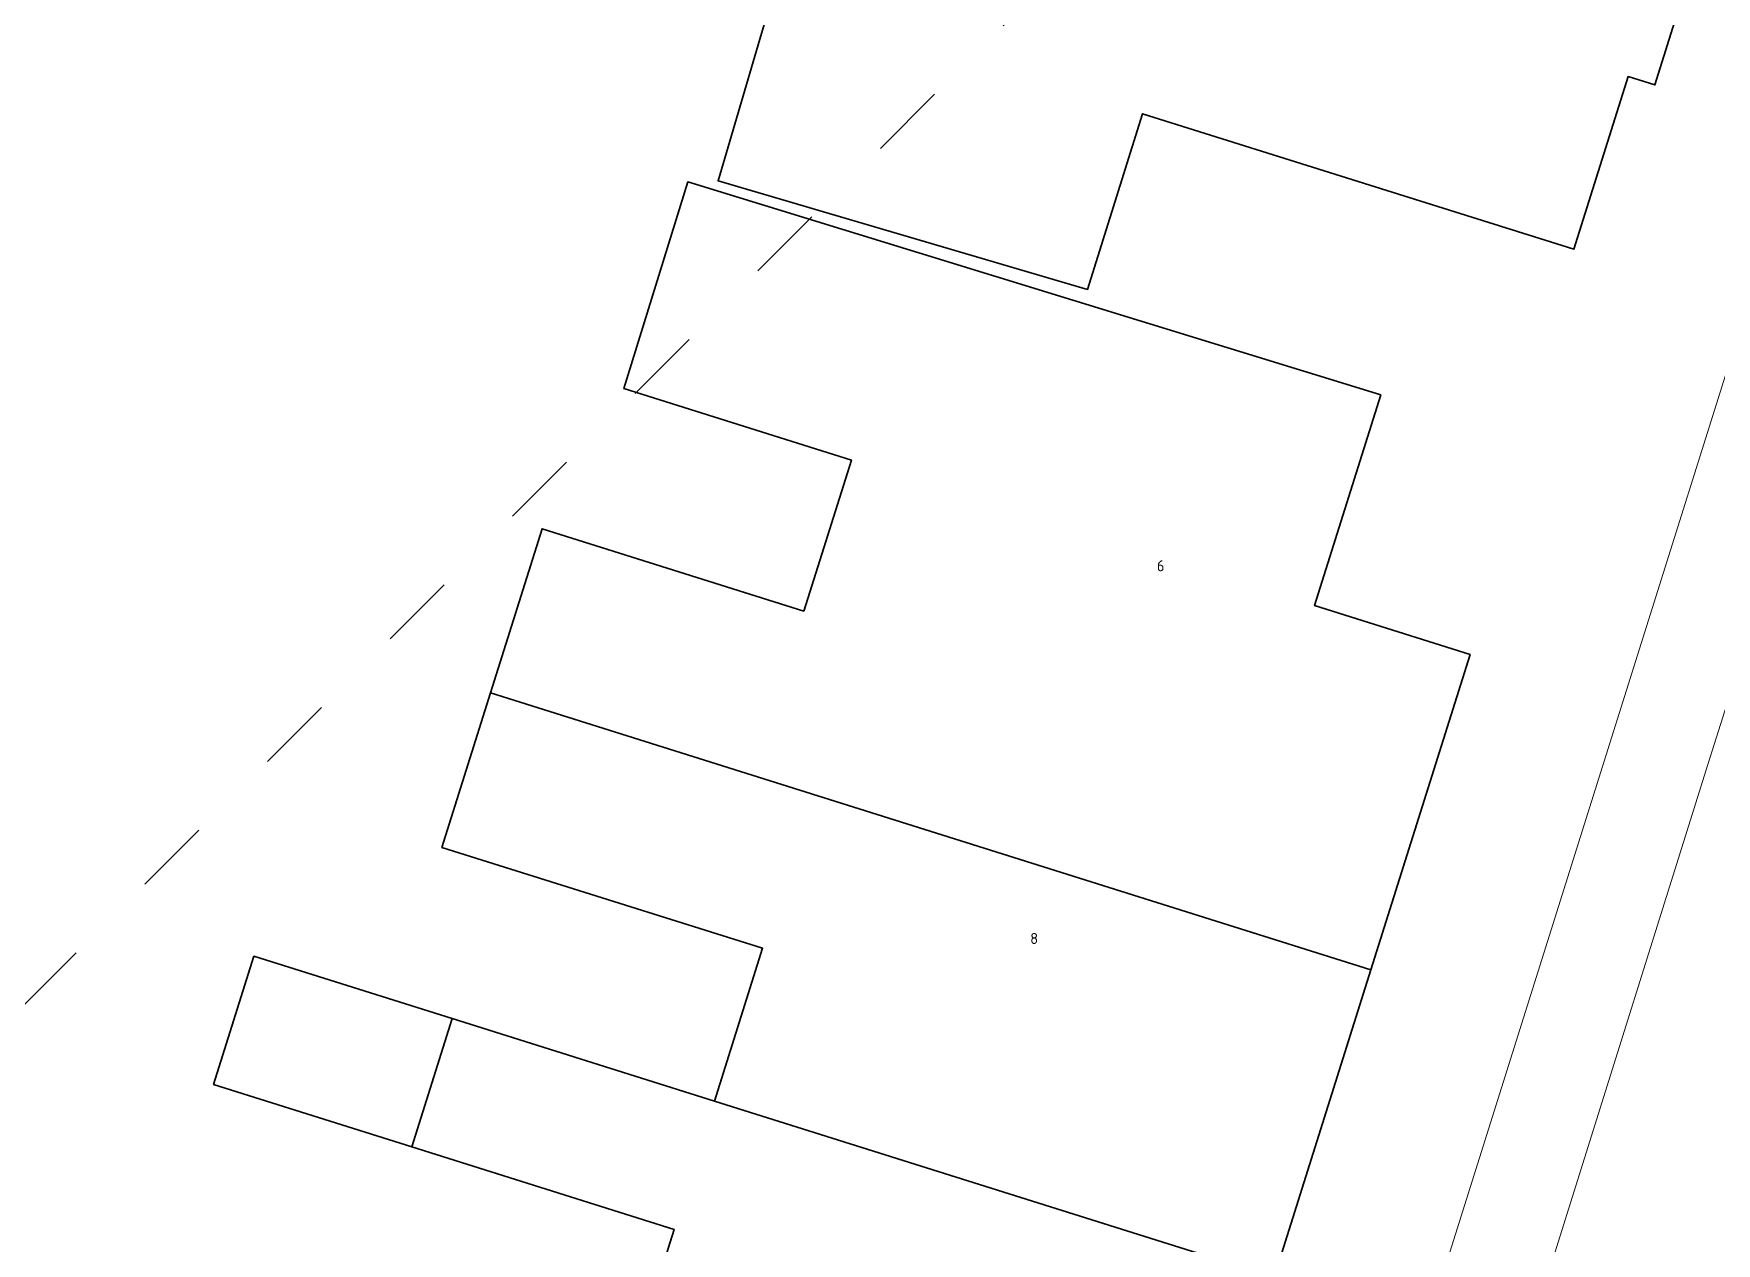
# Model space of a CAD drawing. Header units: metres. Extents: x 30438 to 30782, y 387448 to 387694.
# Drawn here: x 30658.1 to 30685.63, y 387590.75 to 387610.54 of the extents above; entities that cross this region are included whole.
import ezdxf
from ezdxf.enums import TextEntityAlignment as Align

# ---------------------------------------------------------------- set-up
doc = ezdxf.new("R2010")
doc.units = ezdxf.units.M
doc.linetypes.add('HIDDEN5', pattern=[2.8375, 1.25, -1.5875])
for name, color, linetype, lineweight in [('B-GV-OG-BEBOUWING-GV', 7, 'Continuous', 35), ('B-GV-OG-BEBOUWING-T18', 10, 'Continuous', 18), ('B-GV-OG-TERREIN_ERF-GV', 7, 'Continuous', 18), ('B-GV-VH-OPENVERHARDING_BETONSTRAATSTEEN-GV', 90, 'Continuous', 18), ('B-GV-VH-OPENVERHARDING_TEGEL-GV', 90, 'Continuous', 18)]:
    doc.layers.add(name, color=color, linetype=linetype, lineweight=lineweight)
doc.styles.add('NLCS-ISO-M100-T18', font='NLCS-ISO.ttf', dxfattribs={"height": 0.18})

msp = doc.modelspace()

# ---------------------------------------------------------------- linework, layer by layer
at = {"linetype": 'HIDDEN5'}
msp.add_line((30710.96, 387647.669), (30510.96, 387447.669), dxfattribs=at)
at = {"layer": 'B-GV-OG-BEBOUWING-GV'}
for points in [[(30675.012, 387615.403), (30674.279, 387612.92), (30673.486, 387612.102), (30670.703, 387612.92), (30669.297, 387608.132), (30675.343, 387606.356), (30676.242, 387609.228), (30683.302, 387607.014), (30684.187, 387609.838), (30684.626, 387609.7), (30685.451, 387612.333)], [(30680.142, 387604.63), (30668.801, 387608.114), (30667.757, 387604.734), (30671.478, 387603.563), (30670.7, 387601.093), (30666.418, 387602.441), (30665.573, 387599.756), (30679.977, 387595.223), (30681.601, 387600.382), (30679.057, 387601.182)], [(30665.573, 387599.756), (30664.778, 387597.228), (30670.024, 387595.577), (30669.237, 387593.076), (30678.394, 387590.194), (30679.977, 387595.223)], [(30664.945, 387594.427), (30661.701, 387595.447), (30661.041, 387593.349), (30664.284, 387592.328)], [(30678.394, 387590.194), (30669.237, 387593.076), (30664.945, 387594.427), (30664.284, 387592.328), (30668.576, 387590.977), (30667.557, 387587.74), (30676.714, 387584.857)]]:
    msp.add_lwpolyline(points, close=True, dxfattribs=at)
at = {"layer": 'B-GV-OG-TERREIN_ERF-GV'}
for points in [[(30675.012, 387615.403), (30675.75, 387617.9), (30675.527, 387619.018), (30672.735, 387619.837), (30674.146, 387624.645), (30680.393, 387622.81), (30679.555, 387620.163), (30686.729, 387617.914), (30685.841, 387615.081), (30686.27, 387614.946), (30685.451, 387612.333), (30684.626, 387609.7), (30684.187, 387609.838), (30683.302, 387607.014), (30676.242, 387609.228), (30675.343, 387606.356), (30669.297, 387608.132), (30670.703, 387612.92), (30673.486, 387612.102), (30674.279, 387612.92)], [(30664.945, 387594.427), (30669.237, 387593.076), (30670.024, 387595.577), (30664.778, 387597.228), (30665.573, 387599.756), (30666.418, 387602.441), (30670.7, 387601.093), (30671.478, 387603.563), (30667.757, 387604.734), (30668.801, 387608.114), (30680.142, 387604.63), (30679.057, 387601.182), (30681.601, 387600.382), (30679.977, 387595.223), (30678.394, 387590.194), (30676.714, 387584.857), (30667.557, 387587.74), (30668.576, 387590.977), (30664.284, 387592.328), (30661.041, 387593.349), (30661.701, 387595.447)]]:
    msp.add_lwpolyline(points, close=True, dxfattribs=at)
at = {"layer": 'B-GV-VH-OPENVERHARDING_BETONSTRAATSTEEN-GV'}
msp.add_lwpolyline([(30689.936, 387612.633), (30688.217, 387607.189), (30685.494, 387598.584), (30679.721, 387580.171), (30677.468, 387572.995), (30675.65, 387567.275), (30674.874, 387564.861), (30674.612, 387564.057), (30673.886, 387561.752), (30676.521, 387560.884), (30683.556, 387583.534), (30685.531, 387583.069), (30686.06, 387584.775), (30688.194, 387591.46), (30688.237, 387591.601), (30686.344, 387592.16), (30687.82, 387596.949), (30689.708, 387596.379), (30692.376, 387604.84), (30690.444, 387605.411), (30691.92, 387610.2), (30693.877, 387609.609), (30694.156, 387610.489), (30694.599, 387611.859)], dxfattribs=at)
at = {"layer": 'B-GV-VH-OPENVERHARDING_TEGEL-GV'}
for points in [[(30690.507, 387619.983), (30669.154, 387552.075), (30669.268, 387552.034), (30668.088, 387548.294), (30668.238, 387548.243), (30664.261, 387535.592), (30663.974, 387535.672), (30661.183, 387526.923), (30658.719, 387527.721), (30658.283, 387526.144), (30660.862, 387525.248), (30652.526, 387499.674), (30651.824, 387499.236), (30649.228, 387498.993), (30652.034, 387497.399)], [(30677.468, 387572.995), (30679.721, 387580.171), (30685.494, 387598.584), (30688.217, 387607.189), (30689.936, 387612.633)]]:
    msp.add_lwpolyline(points, dxfattribs=at)

# ---------------------------------------------------------------- texts
at = {"layer": 'B-GV-OG-BEBOUWING-T18', "style": 'NLCS-ISO-M100-T18'}
for s, p in [('6', (30676.539, 387601.834)), ('8', (30674.469, 387595.737))]:
    msp.add_text(s, height=0.18, dxfattribs=at).set_placement(p, align=Align.MIDDLE)

doc.saveas('drawing.dxf')
